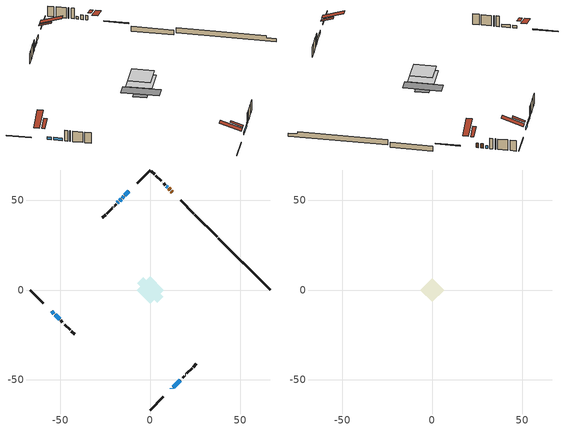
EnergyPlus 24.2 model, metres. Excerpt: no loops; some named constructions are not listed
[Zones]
conditioned space
 floor adiabatic (AdiabaticFloorConstruction): -7.53,0 0,7.53 7.53,0 0,-7.53 z3.97
 floor foundation (Slab1 construction): -7.22,3.83 -3.83,7.22 7.22,-3.83 3.83,-7.22 z-0.91
 floor foundation (Slab1 construction 1): -3.99,0 0,3.99 3.99,0 0,-3.99 z-1.98
 wall outside (RimJoist1 construction): 0,-66.68 7.3,-59.37 / -66.68,0 -59.37,-7.3 / 0,66.68 -7.3,59.37 / 24.2,42.48 16.89,49.78 z1.53:1.83
 wall outside (AdiabaticWallConstruction 1): 12.29,54.39 11.68,55 / 11.02,55.65 10.27,56.41 z1.53:3.56
 wall outside (AdiabaticWallConstruction): 11.91,-54.77 12.06,-54.62 / 9.61,57.07 9.02,57.66 / -54.77,-11.91 -53.58,-13.1 / 12.71,-53.96 16.59,-50.08 / 17.25,-49.43 17.32,-49.36 / -52.92,-13.75 -50.41,-16.27 / -11.91,54.77 -14.07,52.61 / -16.24,50.44 -17.03,49.64 / -17.69,48.99 -18.28,48.39 z1.53:2.75; -14.72,51.95 -15.59,51.09 z1.53:2.55
 wall outside (Wall1 construction): 17.98,-48.7 18.89,-47.79 / -49.75,-16.92 -48.85,-17.83 / -18.94,47.74 -19.85,46.83 / 8.36,58.32 7.45,59.23 z1.53:6.41
 wall outside (Wall2 construction): 19.54,-47.13 19.62,-47.05 / -48.19,-18.49 -48.11,-18.57 / -20.5,46.17 -20.59,46.09 / 6.8,59.88 6.71,59.96 z1.53:6.41
 wall outside (Wall3 construction): 20.28,-46.4 23.22,-43.46 / -47.45,-19.23 -44.51,-22.16 / -21.24,45.43 -24.18,42.5 / 6.06,60.62 3.12,63.56 z1.53:6.41
 wall outside (Wall4 construction): 23.87,-42.8 25.68,-41 / -43.86,-22.82 -42.05,-24.63 / -24.84,41.84 -26.64,40.03 / 2.46,64.21 0.66,66.02 z1.53:6.41
 wall foundation (FoundationWall1 construction): 37.8,28.88,-0.91 37.8,28.88,1.53 63.79,2.89,1.53 63.79,2.89,0.53 66.68,0,0.53 66.68,0,-0.91
 wall foundation (FoundationWall2 construction): 37.14,29.54 24.85,41.82 z-1.98:0.31
 window (WindowConstruction 6): 11.91,-54.77 12.06,-54.62 z1.53:2.75
 window (WindowConstruction 8): 9.61,57.07 9.02,57.66 z1.53:2.75
 window (WindowConstruction 9): -54.77,-11.91 -53.58,-13.1 z1.53:2.75
 window (WindowConstruction): 12.71,-53.96 16.59,-50.08 z1.53:2.75
 window (WindowConstruction 1): 17.25,-49.43 17.32,-49.36 z1.53:2.75
 window (WindowConstruction 2): -52.92,-13.75 -50.41,-16.27 z1.53:2.75
 window (WindowConstruction 3): -11.91,54.77 -14.07,52.61 z1.53:2.75
 window (WindowConstruction 4): -14.72,51.95 -15.59,51.09 z1.53:2.54
 window (WindowConstruction 5): -16.24,50.43 -17.03,49.64 z1.53:2.75
 window (WindowConstruction 7): -17.69,48.99 -18.28,48.39 z1.53:2.75
 door (Door): 12.29,54.39 11.68,55 z1.53:3.56
 door (Door 1): 11.02,55.65 10.27,56.41 z1.53:3.56
 ceiling adiabatic (AdiabaticFloorConstruction): 0,-7.53 7.53,0 0,7.53 -7.53,0 z3.97
 roof outside (Roof2 construction): 11.25,-55.42,6.41 7.62,-51.79,8.12 6.67,-52.75,8.12 10.3,-56.38,6.41; -55.42,-11.25,6.41 -51.79,-7.62,8.12 -52.75,-6.67,8.12 -56.38,-10.3,6.41; -11.25,55.42,6.41 -7.62,51.79,8.12 -6.67,52.75,8.12 -10.3,56.38,6.41; 12.94,53.73,6.41 9.31,50.1,8.12 10.27,49.15,8.12 13.9,52.78,6.41
attic - vented
 floor to conditioned space (Floor1 construction Reversed): -6.54,0 0,6.54 6.54,0 0,-6.54 z6.41
 roof outside (Roof1 construction): 9.64,-57.04,6.41 3.27,-50.67,9.41 1.59,-52.35,9.41 7.96,-58.72,6.41; -57.04,-9.64,6.41 -50.67,-3.27,9.41 -52.35,-1.59,9.41 -58.72,-7.96,6.41; -9.64,57.04,6.41 -3.27,50.67,9.41 -1.59,52.35,9.41 -7.96,58.72,6.41; 14.56,52.12,6.41 8.19,45.75,9.41 9.87,44.07,9.41 16.24,50.44,6.41
[Material] Roughness=Rough; Thermal Absorptance=0.9
Name | Thickness {m} | Conductivity {W/m-K} | Density {kg/m3} | Specific Heat {J/kg-K} | Solar Absorptance | Visible Absorptance
ceiling loosefill ins | 0.169333 | 0.0480833 | 16.02 | 1046.75 | 0.7 | 0.7
ceiling stud and cavity | 0.1397 | 0.150259 | 65.682 | 1177.47 | 0.7 | 0.7
gypsum board | 0.0127 | 0.160291 | 801 | 837.4 | 0.6 | 0.6
[Construction]
Floor1 construction: ceiling loosefill ins, ceiling stud and cavity, gypsum board
[EnergyManagementSystem:Program]
infil_program: Set p_m = 0.14; Set p_s = 0.22; Set s_m = 270; Set s_s = 370; Set z_m = 9.99744; Set z_s = 6.685034088918707; Set f_t = (((s_m/z_m)^p_m)*((z_s/s_s)^p_s)); Set Tdiff = tin_s-tout_s; Set dT = @Abs Tdiff; Set c = 0.0759; Set Cs = 0.1157; Set Cw = 0.1485; Set n = 0.65; Set sft = (f_t*0.54); Set temp1 = ((c*Cw)*((sft*site_vw_s)^(2*n)))^2; Set Qinf = (((c*Cs*(dT^n))^2)+temp1)^0.5; Set Qinf = (@Max Qinf 0); Set mech_vent_house_fan_sensible_load_act = 0.0; Set mech_vent_house_fan_latent_load_act = 0.0; Set OASupInPb = out_pb_s; Set OASupInTemp = tout_s; Set OASupInW = out_wt_s; Set OASupRho = (@RhoAirFnPbTdbW OASupInPb OASupInTemp OASupInW); Set OASupCp = (@CpAirFnW OASupInW); Set OASupInEnth = (@HFnTdbW OASupInTemp OASupInW); Set ZoneTemp = tin_s; Set ZoneW = win_s; Set ZoneCp = (@CpAirFnW ZoneW); Set ZoneAirEnth = (@HFnTdbW ZoneTemp ZoneW); Set mech_vent_house_fan_cfis_act = 0.0; Set QWHV_cfis_sup = 0.0; Set QWHV_cfis_suppl_sup = 0.0; Set QWHV_cfis_suppl_exh = 0.0; Set Qrange = 0; Set Qrange = Qrange + 0.075 * mech_vent_range_fan_0_sch_s; Set Qbath = 0; Set Qbath = Qbath + 0.066 * mech_vent_bath_fan_0_sch_s; Set Qbath = Qbath + 0.066 * mech_vent_bath_fan_1_sch_s; Set Qdryer = 0; Set Qdryer = Qdryer + 0.00308 * clothes_dryer_exhaust_0_sch_s; Set QWHV_sup = 0.0; Set QWHV_exh = 0.0; Set Qsupply = QWHV_sup + QWHV_cfis_sup + QWHV_cfis_suppl_sup; Set Qexhaust = Qrange + Qbath + Qdryer + QWHV_exh + QWHV_cfis_suppl_exh; Set Qfan = (@Max Qexhaust Qsupply); Set Qducts = 0; If Qducts < 0; Set Qsupply = Qsupply - Qducts; Else; Set Qexhaust = Qexhaust + Qducts; EndIf; Set Qfan_with_ducts = (@Max Qexhaust Qsupply); Set Qimb = (@Abs (Qsupply - Qexhaust)); If Qinf + Qimb > 0; Set Qtot = Qfan_with_ducts + (Qinf^2) / (Qinf + Qimb); Else; Set Qtot = Qfan_with_ducts; EndIf; Set Qinf_adj = Qtot - Qfan; Set infil_flow_act = Qinf_adj; Set infil_program_Qinf = Qinf_adj; Set infil_program_Qfan = Qfan; Set Qload = Qfan; Set Effectiveness_Sens = 0.0; Set Effectiveness_Lat = 0.0; Set Fan_MFR = Qload * OASupRho; Set ZoneInEnth = OASupInEnth; Set ZoneInTemp = OASupInTemp; Set FanTotalToCond = Fan_MFR * (ZoneInEnth - ZoneAirEnth); Set FanSensToCond = Fan_MFR * ZoneCp * (ZoneInTemp - ZoneTemp); Set FanLatToCond = FanTotalToCond - FanSensToCond; Set mech_vent_house_fan_sensible_load_act = mech_vent_house_fan_sensible_load_act + FanSensToCond; Set mech_vent_house_fan_latent_load_act = mech_vent_house_fan_latent_load_act + FanLatToCond
natural_vent_program: Set Tin = tin_s; Set Tout = tout_s; Set Wout = out_wt_s; Set Pbar = out_pb_s; Set Phiout = (@RhFnTdbWPb Tout Wout Pbar); Set MaxHR = 0.0115; Set Tnvsp = (htg_sp_s + clg_sp_s) / 2; Set NVavail = natural_vent_s; Set ClgSsnAvail = cool_season; Set Qnv = 0; Set Qwhf = 0; Set whole_house_fan_mix_act = 0; Set whole_house_fan_act = 0; If ((Wout < MaxHR) && (Tin > Tout) && (Tin > Tnvsp) && (ClgSsnAvail > 0)); Set WHF_Flow = 0; Set Adj = (Tin-Tnvsp)/(Tin-Tout); Set Adj = (@Min Adj 1); Set Adj = (@Max Adj 0); If (WHF_Flow > 0); Set Qwhf = WHF_Flow*Adj; Set whole_house_fan_mix_act = WHF_Flow*Adj; Set WHF_W = 0; Set whole_house_fan_act = WHF_W*Adj; ElseIf (NVavail > 0); Set NVArea = 0.0; Set Cs = 0.0002458791934183711; Set Cw = 3.670768661246449e-05; Set Tdiff = Tin-Tout; Set dT = (@Abs Tdiff); Set Vwind = site_vw_s; Set SGNV = NVArea*Adj*((((Cs*dT)+(Cw*(Vwind^2)))^0.5)/1000); Set MaxNV = 3.1538894713052166; Set Qnv = (@Min SGNV MaxNV); EndIf; EndIf; Set natural_vent_flow_act = Qnv; Set whole_house_fan_flow_act = Qwhf; Set natural_vent_program_Qnv = Qnv; Set natural_vent_program_Qwhf = Qwhf
total_airflows_program: Set total_infil_flow_rate = 0; Set total_mechvent_flow_rate = 0; Set total_natvent_flow_rate = 0; Set total_whf_flow_rate = 0; Set total_infil_flow_rate = total_infil_flow_rate + (infil_program_Qinf * 1); Set total_mechvent_flow_rate = total_mechvent_flow_rate + (infil_program_Qfan * 1); Set total_natvent_flow_rate = total_natvent_flow_rate + (natural_vent_program_Qnv * 1); Set total_whf_flow_rate = total_whf_flow_rate + (natural_vent_program_Qwhf * 1)
total_loads_program: Set loads_htg_tot = 0; Set loads_clg_tot = 0; If htg_load_cond > 0; Set loads_htg_tot = loads_htg_tot + (htg_load_cond - clg_load_cond) * 1.0; EndIf; Set loads_htg_tot = (@Max loads_htg_tot 0); If clg_load_cond > 0; Set loads_clg_tot = loads_clg_tot + (clg_load_cond - htg_load_cond) * 1.0; EndIf; Set loads_clg_tot = (@Max loads_clg_tot 0)
unmet_hours_program: Set htg_unmet_hours = 0; Set clg_unmet_hours = 0; Set unit_htg_unmet_hours = 0; If ((DayOfYear >= 1) && (DayOfYear <= 365)); Set unit_htg_unmet_hours = unit_htg_unmet_hours + conditioned_space_htg_unmet_s; If unit_htg_unmet_hours > htg_unmet_hours; Set htg_unmet_hours = unit_htg_unmet_hours; EndIf; EndIf; Set unit_clg_unmet_hours = 0; If ((DayOfYear >= 1) && (DayOfYear <= 365)); Set unit_clg_unmet_hours = unit_clg_unmet_hours + conditioned_space_clg_unmet_s; If unit_clg_unmet_hours > clg_unmet_hours; Set clg_unmet_hours = unit_clg_unmet_hours; EndIf; EndIf
water_heater_EC_adj: If WarmupFlag == 0; Set dhw_e_cons = water_heater_energy + water_heater_on_cycle_parasitic + water_heater_off_cycle_parasitic; Set water_heater_ec_adj_act = 0.0 * dhw_e_cons / 1; EndIf
[EnergyManagementSystem:ProgramCallingManager]
central_ac_and_furnace_supply_fan_disaggregate_program_calling_manager: EndOfSystemTimestepBeforeHVACReporting; central_ac_and_furnace_supply_fan_disaggregate_program
central_ac_and_furnace_supply_fan_disaggregate_program_calling_manager 1: EndOfSystemTimestepBeforeHVACReporting; central_ac_and_furnace_supply_fan_disaggregate_program_1
component_loads_program_calling_manager: EndOfZoneTimestepAfterZoneReporting; component_loads_program
fridge_schedule_program_calling_manager: BeginZoneTimestepAfterInitHeatBalance; fridge_schedule_program
infil_program_calling_manager: BeginZoneTimestepAfterInitHeatBalance; infil_program
natural_vent_program_calling_manager: BeginZoneTimestepAfterInitHeatBalance; natural_vent_program
total_airflows_program_calling_manager: EndOfZoneTimestepAfterZoneReporting; total_airflows_program
total_loads_program_calling_manager: EndOfZoneTimestepAfterZoneReporting; total_loads_program
unmet_hours_program_calling_manager: EndOfZoneTimestepBeforeZoneReporting; unmet_hours_program
water_heater_EC_adj_ProgramManager: EndOfSystemTimestepBeforeHVACReporting; water_heater_EC_adj
[EnergyManagementSystem:OutputVariable] Type of Data in Variable=Summed
Name | EMS Variable | Update Frequency | EMS Program or Subroutine | Units
central ac and furnace supply fan disaggregate clg | central_ac_and_furnace_supply_fan_clg | SystemTimestep | central_ac_and_furnace_supply_fan_disaggregate_program | J
central ac and furnace supply fan disaggregate htg primary | central_ac_and_furnace_supply_fan_primary_htg | SystemTimestep | central_ac_and_furnace_supply_fan_disaggregate_program_1 | J
loads_htg_tot_peakload_outvar; loads_htg_tot_annual_outvar; Energy Management System Output Variable 1; Energy Management System Output Variable 45 | loads_htg_tot | ZoneTimestep | total_loads_program | J
loads_clg_tot_peakload_outvar; loads_clg_tot_annual_outvar; Energy Management System Output Variable 2; Energy Management System Output Variable 46 | loads_clg_tot | ZoneTimestep | total_loads_program | J
htg_unmet_hours_annual_outvar; Energy Management System Output Variable 3 | htg_unmet_hours | ZoneTimestep | unmet_hours_program | hr
clg_unmet_hours_annual_outvar; Energy Management System Output Variable 4 | clg_unmet_hours | ZoneTimestep | unmet_hours_program | hr
loads_htg_roofs_annual_outvar; Energy Management System Output Variable 5 | loads_htg_roofs | ZoneTimestep | component_loads_program | J
loads_htg_ceilings_annual_outvar; Energy Management System Output Variable 6 | loads_htg_ceilings | ZoneTimestep | component_loads_program | J
loads_htg_walls_annual_outvar; Energy Management System Output Variable 7 | loads_htg_walls | ZoneTimestep | component_loads_program | J
loads_htg_rim_joists_annual_outvar; Energy Management System Output Variable 8 | loads_htg_rim_joists | ZoneTimestep | component_loads_program | J
loads_htg_foundation_walls_annual_outvar; Energy Management System Output Variable 9 | loads_htg_foundation_walls | ZoneTimestep | component_loads_program | J
loads_htg_doors_annual_outvar; Energy Management System Output Variable 10 | loads_htg_doors | ZoneTimestep | component_loads_program | J
loads_htg_windows_conduction_annual_outvar; Energy Management System Output Variable 11 | loads_htg_windows_conduction | ZoneTimestep | component_loads_program | J
loads_htg_windows_solar_annual_outvar; Energy Management System Output Variable 12 | loads_htg_windows_solar | ZoneTimestep | component_loads_program | J
loads_htg_skylights_conduction_annual_outvar; Energy Management System Output Variable 13 | loads_htg_skylights_conduction | ZoneTimestep | component_loads_program | J
loads_htg_skylights_solar_annual_outvar; Energy Management System Output Variable 14 | loads_htg_skylights_solar | ZoneTimestep | component_loads_program | J
loads_htg_floors_annual_outvar; Energy Management System Output Variable 15 | loads_htg_floors | ZoneTimestep | component_loads_program | J
loads_htg_slabs_annual_outvar; Energy Management System Output Variable 16 | loads_htg_slabs | ZoneTimestep | component_loads_program | J
loads_htg_internal_mass_annual_outvar; Energy Management System Output Variable 17 | loads_htg_internal_mass | ZoneTimestep | component_loads_program | J
loads_htg_infil_annual_outvar; Energy Management System Output Variable 18 | loads_htg_infil | ZoneTimestep | component_loads_program | J
loads_htg_natvent_annual_outvar; Energy Management System Output Variable 19 | loads_htg_natvent | ZoneTimestep | component_loads_program | J
loads_htg_mechvent_annual_outvar; Energy Management System Output Variable 20 | loads_htg_mechvent | ZoneTimestep | component_loads_program | J
loads_htg_whf_annual_outvar; Energy Management System Output Variable 21 | loads_htg_whf | ZoneTimestep | component_loads_program | J
loads_htg_ducts_annual_outvar; Energy Management System Output Variable 22 | loads_htg_ducts | ZoneTimestep | component_loads_program | J
loads_htg_intgains_annual_outvar; Energy Management System Output Variable 23 | loads_htg_intgains | ZoneTimestep | component_loads_program | J
loads_htg_lighting_annual_outvar; Energy Management System Output Variable 24 | loads_htg_lighting | ZoneTimestep | component_loads_program | J
loads_clg_roofs_annual_outvar; Energy Management System Output Variable 25 | loads_clg_roofs | ZoneTimestep | component_loads_program | J
loads_clg_ceilings_annual_outvar; Energy Management System Output Variable 26 | loads_clg_ceilings | ZoneTimestep | component_loads_program | J
loads_clg_walls_annual_outvar; Energy Management System Output Variable 27 | loads_clg_walls | ZoneTimestep | component_loads_program | J
loads_clg_rim_joists_annual_outvar; Energy Management System Output Variable 28 | loads_clg_rim_joists | ZoneTimestep | component_loads_program | J
loads_clg_foundation_walls_annual_outvar; Energy Management System Output Variable 29 | loads_clg_foundation_walls | ZoneTimestep | component_loads_program | J
loads_clg_doors_annual_outvar; Energy Management System Output Variable 30 | loads_clg_doors | ZoneTimestep | component_loads_program | J
loads_clg_windows_conduction_annual_outvar; Energy Management System Output Variable 31 | loads_clg_windows_conduction | ZoneTimestep | component_loads_program | J
loads_clg_windows_solar_annual_outvar; Energy Management System Output Variable 32 | loads_clg_windows_solar | ZoneTimestep | component_loads_program | J
loads_clg_skylights_conduction_annual_outvar; Energy Management System Output Variable 33 | loads_clg_skylights_conduction | ZoneTimestep | component_loads_program | J
loads_clg_skylights_solar_annual_outvar; Energy Management System Output Variable 34 | loads_clg_skylights_solar | ZoneTimestep | component_loads_program | J
loads_clg_floors_annual_outvar; Energy Management System Output Variable 35 | loads_clg_floors | ZoneTimestep | component_loads_program | J
loads_clg_slabs_annual_outvar; Energy Management System Output Variable 36 | loads_clg_slabs | ZoneTimestep | component_loads_program | J
loads_clg_internal_mass_annual_outvar; Energy Management System Output Variable 37 | loads_clg_internal_mass | ZoneTimestep | component_loads_program | J
loads_clg_infil_annual_outvar; Energy Management System Output Variable 38 | loads_clg_infil | ZoneTimestep | component_loads_program | J
loads_clg_natvent_annual_outvar; Energy Management System Output Variable 39 | loads_clg_natvent | ZoneTimestep | component_loads_program | J
loads_clg_mechvent_annual_outvar; Energy Management System Output Variable 40 | loads_clg_mechvent | ZoneTimestep | component_loads_program | J
loads_clg_whf_annual_outvar; Energy Management System Output Variable 41 | loads_clg_whf | ZoneTimestep | component_loads_program | J
loads_clg_ducts_annual_outvar; Energy Management System Output Variable 42 | loads_clg_ducts | ZoneTimestep | component_loads_program | J
loads_clg_intgains_annual_outvar; Energy Management System Output Variable 43 | loads_clg_intgains | ZoneTimestep | component_loads_program | J
loads_clg_lighting_annual_outvar; Energy Management System Output Variable 44 | loads_clg_lighting | ZoneTimestep | component_loads_program | J
[Schedule:Day:Interval]
interior lighting schedule day: No, 01:00, 0.108182, 04:00, 0.0901515, 05:00, 0.0991667, 06:00, 0.162273, 07:00, 0.270455, 08:00, 0.342576, 10:00, 0.369621, 11:00, 0.351591, 12:00, 0.333561, 13:00, 0.324545, 14:00, 0.31553, 15:00, 0.333561, 16:00, 0.369621, 17:00, 0.450758, 18:00, 0.585985, 19:00, 0.775303, 20:00, 0.955606, 21:00, 0.991667, 22:00, 0.712197, 23:00, 0.360606, 24:00, 0.162273
interior lighting schedule day 1: No, 01:00, 0.100909, 04:00, 0.0840909, 05:00, 0.0925, 06:00, 0.151364, 07:00, 0.252273, 08:00, 0.319545, 10:00, 0.344773, 11:00, 0.327955, 12:00, 0.311136, 13:00, 0.302727, 14:00, 0.294318, 15:00, 0.311136, 16:00, 0.344773, 17:00, 0.420455, 18:00, 0.546591, 19:00, 0.723182, 20:00, 0.891364, 21:00, 0.925, 22:00, 0.664318, 23:00, 0.336364, 24:00, 0.151364
interior lighting schedule day 2: No, 01:00, 0.0927273, 04:00, 0.0772727, 05:00, 0.085, 06:00, 0.139091, 07:00, 0.231818, 08:00, 0.293636, 10:00, 0.316818, 11:00, 0.301364, 12:00, 0.285909, 13:00, 0.278182, 14:00, 0.270455, 15:00, 0.285909, 16:00, 0.316818, 17:00, 0.386364, 18:00, 0.502273, 19:00, 0.664545, 20:00, 0.819091, 21:00, 0.85, 22:00, 0.610455, 23:00, 0.309091, 24:00, 0.139091
interior lighting schedule day 3: No, 01:00, 0.0845455, 04:00, 0.0704545, 05:00, 0.0775, 06:00, 0.126818, 07:00, 0.211364, 08:00, 0.267727, 10:00, 0.288864, 11:00, 0.274773, 12:00, 0.260682, 13:00, 0.253636, 14:00, 0.246591, 15:00, 0.260682, 16:00, 0.288864, 17:00, 0.352273, 18:00, 0.457955, 19:00, 0.605909, 20:00, 0.746818, 21:00, 0.775, 22:00, 0.556591, 23:00, 0.281818, 24:00, 0.126818
interior lighting schedule day 4: No, 01:00, 0.0763636, 04:00, 0.0636364, 05:00, 0.07, 06:00, 0.114545, 07:00, 0.190909, 08:00, 0.241818, 10:00, 0.260909, 11:00, 0.248182, 12:00, 0.235455, 13:00, 0.229091, 14:00, 0.222727, 15:00, 0.235455, 16:00, 0.260909, 17:00, 0.318182, 18:00, 0.413636, 19:00, 0.547273, 20:00, 0.674545, 21:00, 0.7, 22:00, 0.502727, 23:00, 0.254545, 24:00, 0.114545
interior lighting schedule day 5: No, 01:00, 0.0727273, 04:00, 0.0606061, 05:00, 0.0666667, 06:00, 0.109091, 07:00, 0.181818, 08:00, 0.230303, 10:00, 0.248485, 11:00, 0.236364, 12:00, 0.224242, 13:00, 0.218182, 14:00, 0.212121, 15:00, 0.224242, 16:00, 0.248485, 17:00, 0.30303, 18:00, 0.393939, 19:00, 0.521212, 20:00, 0.642424, 21:00, 0.666667, 22:00, 0.478788, 23:00, 0.242424, 24:00, 0.109091
interior lighting schedule day 6: No, 01:00, 0.0745455, 04:00, 0.0621212, 05:00, 0.0683333, 06:00, 0.111818, 07:00, 0.186364, 08:00, 0.236061, 10:00, 0.254697, 11:00, 0.242273, 12:00, 0.229848, 13:00, 0.223636, 14:00, 0.217424, 15:00, 0.229848, 16:00, 0.254697, 17:00, 0.310606, 18:00, 0.403788, 19:00, 0.534242, 20:00, 0.658485, 21:00, 0.683333, 22:00, 0.490758, 23:00, 0.248485, 24:00, 0.111818
interior lighting schedule day 7: No, 01:00, 0.08, 04:00, 0.0666667, 05:00, 0.0733333, 06:00, 0.12, 07:00, 0.2, 08:00, 0.253333, 10:00, 0.273333, 11:00, 0.26, 12:00, 0.246667, 13:00, 0.24, 14:00, 0.233333, 15:00, 0.246667, 16:00, 0.273333, 17:00, 0.333333, 18:00, 0.433333, 19:00, 0.573333, 20:00, 0.706667, 21:00, 0.733333, 22:00, 0.526667, 23:00, 0.266667, 24:00, 0.12
interior lighting schedule day 8: No, 01:00, 0.0890909, 04:00, 0.0742424, 05:00, 0.0816667, 06:00, 0.133636, 07:00, 0.222727, 08:00, 0.282121, 10:00, 0.304394, 11:00, 0.289545, 12:00, 0.274697, 13:00, 0.267273, 14:00, 0.259848, 15:00, 0.274697, 16:00, 0.304394, 17:00, 0.371212, 18:00, 0.482576, 19:00, 0.638485, 20:00, 0.78697, 21:00, 0.816667, 22:00, 0.586515, 23:00, 0.29697, 24:00, 0.133636
interior lighting schedule day 9: No, 01:00, 0.0972727, 04:00, 0.0810606, 05:00, 0.0891667, 06:00, 0.145909, 07:00, 0.243182, 08:00, 0.30803, 10:00, 0.332348, 11:00, 0.316136, 12:00, 0.299924, 13:00, 0.291818, 14:00, 0.283712, 15:00, 0.299924, 16:00, 0.332348, 17:00, 0.405303, 18:00, 0.526894, 19:00, 0.697121, 20:00, 0.859242, 21:00, 0.891667, 22:00, 0.640379, 23:00, 0.324242, 24:00, 0.145909
interior lighting schedule day 10: No, 01:00, 0.105455, 04:00, 0.0878788, 05:00, 0.0966667, 06:00, 0.158182, 07:00, 0.263636, 08:00, 0.333939, 10:00, 0.360303, 11:00, 0.342727, 12:00, 0.325152, 13:00, 0.316364, 14:00, 0.307576, 15:00, 0.325152, 16:00, 0.360303, 17:00, 0.439394, 18:00, 0.571212, 19:00, 0.755758, 20:00, 0.931515, 21:00, 0.966667, 22:00, 0.694242, 23:00, 0.351515, 24:00, 0.158182
interior lighting schedule day 11: No, 01:00, 0.109091, 04:00, 0.0909091, 05:00, 0.1, 06:00, 0.163636, 07:00, 0.272727, 08:00, 0.345455, 10:00, 0.372727, 11:00, 0.354545, 12:00, 0.336364, 13:00, 0.327273, 14:00, 0.318182, 15:00, 0.336364, 16:00, 0.372727, 17:00, 0.454545, 18:00, 0.590909, 19:00, 0.781818, 20:00, 0.963636, 21:00, 1, 22:00, 0.718182, 23:00, 0.363636, 24:00, 0.163636
interior lighting schedule default day; occupants schedule default day; clothes dryer schedule default day; cooking range schedule default day; mech vent bath fan 0 schedule default day; mech vent bath fan 1 schedule default day; mech vent range fan 0 schedule default day; misc plug loads schedule default day; general water use schedule default day; clothes dryer exhaust 0 schedule default day; cooling season schedule day; cooling season schedule day 2; cooling season schedule default day; exterior lighting schedule default day; natural vent schedule default day: No, 24:00, 0
occupants schedule day: No, 05:00, 0.426829, 06:00, 0.719512, 07:00, 1, 08:00, 0.670732, 09:00, 0.329268, 14:00, 0.170732, 15:00, 0.231707, 16:00, 0.329268, 17:00, 0.5, 18:00, 0.670732, 19:00, 0.829268, 21:00, 1, 22:00, 0.853659, 23:00, 0.646341, 24:00, 0.426829
clothes dryer schedule day; clothes dryer exhaust 0 schedule day: No, 01:00, 0.123457, 02:00, 0.0740741, 03:00, 0.0493827, 04:00, 0.0246914, 05:00, 0.0493827, 06:00, 0.0740741, 07:00, 0.197531, 08:00, 0.395062, 09:00, 0.592593, 10:00, 0.839506, 11:00, 0.962963, 12:00, 1, 13:00, 0.91358, 14:00, 0.82716, 15:00, 0.716049, 16:00, 0.753086, 17:00, 0.679012, 18:00, 0.666667, 20:00, 0.62963, 21:00, 0.641975, 22:00, 0.666667, 23:00, 0.54321, 24:00, 0.296296
cooking range schedule day: No, 05:00, 0.0597015, 06:00, 0.11194, 07:00, 0.171642, 08:00, 0.291045, 11:00, 0.343284, 12:00, 0.402985, 13:00, 0.462687, 14:00, 0.343284, 15:00, 0.291045, 16:00, 0.402985, 17:00, 0.567164, 18:00, 1, 19:00, 0.850746, 20:00, 0.432836, 21:00, 0.291045, 22:00, 0.231343, 23:00, 0.171642, 24:00, 0.11194
mech vent bath fan 0 schedule day; mech vent bath fan 1 schedule day: No, 07:00, 0, 08:00, 1, 09:00, 0.2, 24:00, 0
mech vent range fan 0 schedule day: No, 18:00, 0, 19:00, 1, 20:00, 0.2, 24:00, 0
misc plug loads schedule day: No, 06:00, 0.705882, 07:00, 0.745098, 08:00, 0.803922, 15:00, 0.823529, 16:00, 0.862745, 17:00, 0.921569, 18:00, 0.980392, 19:00, 1, 20:00, 0.980392, 21:00, 0.941176, 22:00, 0.862745, 23:00, 0.784314, 24:00, 0.72549
general water use schedule day: No, 01:00, 0.315068, 03:00, 0.287671, 04:00, 0.342466, 05:00, 0.369863, 06:00, 0.520548, 07:00, 0.60274, 08:00, 0.534247, 10:00, 0.506849, 11:00, 0.465753, 14:00, 0.479452, 15:00, 0.534247, 16:00, 0.589041, 17:00, 0.69863, 18:00, 0.876712, 19:00, 0.890411, 20:00, 0.986301, 21:00, 1, 22:00, 0.863014, 23:00, 0.616438, 24:00, 0.465753
cooling season schedule day 1: No, 24:00, 1
exterior lighting schedule day: No, 01:00, 0.566667, 03:00, 0.524167, 05:00, 0.495833, 06:00, 0.5525, 07:00, 0.623333, 08:00, 0.580833, 09:00, 0.439167, 10:00, 0.354167, 12:00, 0.34, 13:00, 0.354167, 14:00, 0.396667, 15:00, 0.425, 16:00, 0.495833, 17:00, 0.623333, 18:00, 0.793333, 19:00, 0.906667, 20:00, 0.963333, 21:00, 0.991667, 22:00, 0.920833, 23:00, 0.793333, 24:00, 0.665833
exterior lighting schedule day 1: No, 01:00, 0.528571, 03:00, 0.488929, 05:00, 0.4625, 06:00, 0.515357, 07:00, 0.581429, 08:00, 0.541786, 09:00, 0.409643, 10:00, 0.330357, 12:00, 0.317143, 13:00, 0.330357, 14:00, 0.37, 15:00, 0.396429, 16:00, 0.4625, 17:00, 0.581429, 18:00, 0.74, 19:00, 0.845714, 20:00, 0.898571, 21:00, 0.925, 22:00, 0.858929, 23:00, 0.74, 24:00, 0.621071
exterior lighting schedule day 10: No, 01:00, 0.552381, 03:00, 0.510952, 05:00, 0.483333, 06:00, 0.538571, 07:00, 0.607619, 08:00, 0.56619, 09:00, 0.428095, 10:00, 0.345238, 12:00, 0.331429, 13:00, 0.345238, 14:00, 0.386667, 15:00, 0.414286, 16:00, 0.483333, 17:00, 0.607619, 18:00, 0.773333, 19:00, 0.88381, 20:00, 0.939048, 21:00, 0.966667, 22:00, 0.897619, 23:00, 0.773333, 24:00, 0.649048
exterior lighting schedule day 11: No, 01:00, 0.571429, 03:00, 0.528571, 05:00, 0.5, 06:00, 0.557143, 07:00, 0.628571, 08:00, 0.585714, 09:00, 0.442857, 10:00, 0.357143, 12:00, 0.342857, 13:00, 0.357143, 14:00, 0.4, 15:00, 0.428571, 16:00, 0.5, 17:00, 0.628571, 18:00, 0.8, 19:00, 0.914286, 20:00, 0.971429, 21:00, 1, 22:00, 0.928571, 23:00, 0.8, 24:00, 0.671429
exterior lighting schedule day 2: No, 01:00, 0.485714, 03:00, 0.449286, 05:00, 0.425, 06:00, 0.473571, 07:00, 0.534286, 08:00, 0.497857, 09:00, 0.376429, 10:00, 0.303571, 12:00, 0.291429, 13:00, 0.303571, 14:00, 0.34, 15:00, 0.364286, 16:00, 0.425, 17:00, 0.534286, 18:00, 0.68, 19:00, 0.777143, 20:00, 0.825714, 21:00, 0.85, 22:00, 0.789286, 23:00, 0.68, 24:00, 0.570714
exterior lighting schedule day 3: No, 01:00, 0.442857, 03:00, 0.409643, 05:00, 0.3875, 06:00, 0.431786, 07:00, 0.487143, 08:00, 0.453929, 09:00, 0.343214, 10:00, 0.276786, 12:00, 0.265714, 13:00, 0.276786, 14:00, 0.31, 15:00, 0.332143, 16:00, 0.3875, 17:00, 0.487143, 18:00, 0.62, 19:00, 0.708571, 20:00, 0.752857, 21:00, 0.775, 22:00, 0.719643, 23:00, 0.62, 24:00, 0.520357
exterior lighting schedule day 4: No, 01:00, 0.4, 03:00, 0.37, 05:00, 0.35, 06:00, 0.39, 07:00, 0.44, 08:00, 0.41, 09:00, 0.31, 10:00, 0.25, 12:00, 0.24, 13:00, 0.25, 14:00, 0.28, 15:00, 0.3, 16:00, 0.35, 17:00, 0.44, 18:00, 0.56, 19:00, 0.64, 20:00, 0.68, 21:00, 0.7, 22:00, 0.65, 23:00, 0.56, 24:00, 0.47
exterior lighting schedule day 5: No, 01:00, 0.380952, 03:00, 0.352381, 05:00, 0.333333, 06:00, 0.371429, 07:00, 0.419048, 08:00, 0.390476, 09:00, 0.295238, 10:00, 0.238095, 12:00, 0.228571, 13:00, 0.238095, 14:00, 0.266667, 15:00, 0.285714, 16:00, 0.333333, 17:00, 0.419048, 18:00, 0.533333, 19:00, 0.609524, 20:00, 0.647619, 21:00, 0.666667, 22:00, 0.619048, 23:00, 0.533333, 24:00, 0.447619
exterior lighting schedule day 6: No, 01:00, 0.390476, 03:00, 0.36119, 05:00, 0.341667, 06:00, 0.380714, 07:00, 0.429524, 08:00, 0.400238, 09:00, 0.302619, 10:00, 0.244048, 12:00, 0.234286, 13:00, 0.244048, 14:00, 0.273333, 15:00, 0.292857, 16:00, 0.341667, 17:00, 0.429524, 18:00, 0.546667, 19:00, 0.624762, 20:00, 0.66381, 21:00, 0.683333, 22:00, 0.634524, 23:00, 0.546667, 24:00, 0.45881
exterior lighting schedule day 7: No, 01:00, 0.419048, 03:00, 0.387619, 05:00, 0.366667, 06:00, 0.408571, 07:00, 0.460952, 08:00, 0.429524, 09:00, 0.324762, 10:00, 0.261905, 12:00, 0.251429, 13:00, 0.261905, 14:00, 0.293333, 15:00, 0.314286, 16:00, 0.366667, 17:00, 0.460952, 18:00, 0.586667, 19:00, 0.670476, 20:00, 0.712381, 21:00, 0.733333, 22:00, 0.680952, 23:00, 0.586667, 24:00, 0.492381
exterior lighting schedule day 8: No, 01:00, 0.466667, 03:00, 0.431667, 05:00, 0.408333, 06:00, 0.455, 07:00, 0.513333, 08:00, 0.478333, 09:00, 0.361667, 10:00, 0.291667, 12:00, 0.28, 13:00, 0.291667, 14:00, 0.326667, 15:00, 0.35, 16:00, 0.408333, 17:00, 0.513333, 18:00, 0.653333, 19:00, 0.746667, 20:00, 0.793333, 21:00, 0.816667, 22:00, 0.758333, 23:00, 0.653333, 24:00, 0.548333
exterior lighting schedule day 9: No, 01:00, 0.509524, 03:00, 0.47131, 05:00, 0.445833, 06:00, 0.496786, 07:00, 0.560476, 08:00, 0.522262, 09:00, 0.394881, 10:00, 0.318452, 12:00, 0.305714, 13:00, 0.318452, 14:00, 0.356667, 15:00, 0.382143, 16:00, 0.445833, 17:00, 0.560476, 18:00, 0.713333, 19:00, 0.815238, 20:00, 0.86619, 21:00, 0.891667, 22:00, 0.827976, 23:00, 0.713333, 24:00, 0.59869
[Schedule:Week:Daily]
clothes dryer exhaust 0 schedule Week Rule - Jan1-Dec31: clothes dryer exhaust 0 schedule day, clothes dryer exhaust 0 schedule day, clothes dryer exhaust 0 schedule day, clothes dryer exhaust 0 schedule day, clothes dryer exhaust 0 schedule day, clothes dryer exhaust 0 schedule day, clothes dryer exhaust 0 schedule day, clothes dryer exhaust 0 schedule default day, clothes dryer exhaust 0 schedule default day, clothes dryer exhaust 0 schedule default day, clothes dryer exhaust 0 schedule default day, clothes dryer exhaust 0 schedule default day
cooling season schedule Week Rule - Jan1-Apr28: cooling season schedule day, cooling season schedule day, cooling season schedule day, cooling season schedule day, cooling season schedule day, cooling season schedule day, cooling season schedule day, cooling season schedule default day, cooling season schedule default day, cooling season schedule default day, cooling season schedule default day, cooling season schedule default day
cooling season schedule Week Rule - Apr29-May5: cooling season schedule day, cooling season schedule day, cooling season schedule day 1, cooling season schedule day 1, cooling season schedule day 1, cooling season schedule day 1, cooling season schedule day 1, cooling season schedule default day, cooling season schedule default day, cooling season schedule default day, cooling season schedule default day, cooling season schedule default day
cooling season schedule Week Rule - May6-Oct27: cooling season schedule day 1, cooling season schedule day 1, cooling season schedule day 1, cooling season schedule day 1, cooling season schedule day 1, cooling season schedule day 1, cooling season schedule day 1, cooling season schedule default day, cooling season schedule default day, cooling season schedule default day, cooling season schedule default day, cooling season schedule default day
cooling season schedule Week Rule - Oct28-Nov3: cooling season schedule day 1, cooling season schedule day 1, cooling season schedule day 1, cooling season schedule day 1, cooling season schedule day 2, cooling season schedule day 2, cooling season schedule day 2, cooling season schedule default day, cooling season schedule default day, cooling season schedule default day, cooling season schedule default day, cooling season schedule default day
cooling season schedule Week Rule - Nov4-Dec31: cooling season schedule day 2, cooling season schedule day 2, cooling season schedule day 2, cooling season schedule day 2, cooling season schedule day 2, cooling season schedule day 2, cooling season schedule day 2, cooling season schedule default day, cooling season schedule default day, cooling season schedule default day, cooling season schedule default day, cooling season schedule default day
exterior lighting schedule Week Rule - Sep30-Oct6: exterior lighting schedule day 8, exterior lighting schedule day 9, exterior lighting schedule day 9, exterior lighting schedule day 9, exterior lighting schedule day 9, exterior lighting schedule day 9, exterior lighting schedule day 9, exterior lighting schedule default day, exterior lighting schedule default day, exterior lighting schedule default day, exterior lighting schedule default day, exterior lighting schedule default day
exterior lighting schedule Week Rule - Oct7-Oct27: exterior lighting schedule day 9, exterior lighting schedule day 9, exterior lighting schedule day 9, exterior lighting schedule day 9, exterior lighting schedule day 9, exterior lighting schedule day 9, exterior lighting schedule day 9, exterior lighting schedule default day, exterior lighting schedule default day, exterior lighting schedule default day, exterior lighting schedule default day, exterior lighting schedule default day
exterior lighting schedule Week Rule - Oct28-Nov3: exterior lighting schedule day 9, exterior lighting schedule day 9, exterior lighting schedule day 9, exterior lighting schedule day 9, exterior lighting schedule day 10, exterior lighting schedule day 10, exterior lighting schedule day 10, exterior lighting schedule default day, exterior lighting schedule default day, exterior lighting schedule default day, exterior lighting schedule default day, exterior lighting schedule default day
exterior lighting schedule Week Rule - Nov4-Nov24: exterior lighting schedule day 10, exterior lighting schedule day 10, exterior lighting schedule day 10, exterior lighting schedule day 10, exterior lighting schedule day 10, exterior lighting schedule day 10, exterior lighting schedule day 10, exterior lighting schedule default day, exterior lighting schedule default day, exterior lighting schedule default day, exterior lighting schedule default day, exterior lighting schedule default day
exterior lighting schedule Week Rule - Nov25-Dec1: exterior lighting schedule day 10, exterior lighting schedule day 10, exterior lighting schedule day 10, exterior lighting schedule day 10, exterior lighting schedule day 10, exterior lighting schedule day 10, exterior lighting schedule day 11, exterior lighting schedule default day, exterior lighting schedule default day, exterior lighting schedule default day, exterior lighting schedule default day, exterior lighting schedule default day
exterior lighting schedule Week Rule - Dec2-Dec31: exterior lighting schedule day 11, exterior lighting schedule day 11, exterior lighting schedule day 11, exterior lighting schedule day 11, exterior lighting schedule day 11, exterior lighting schedule day 11, exterior lighting schedule day 11, exterior lighting schedule default day, exterior lighting schedule default day, exterior lighting schedule default day, exterior lighting schedule default day, exterior lighting schedule default day
natural vent schedule Week Rule - Jan1-Dec31: natural vent schedule default day, natural vent schedule default day, natural vent schedule default day, natural vent schedule default day, natural vent schedule default day, natural vent schedule default day, natural vent schedule default day, natural vent schedule default day, natural vent schedule default day, natural vent schedule default day, natural vent schedule default day, natural vent schedule default day
[Schedule:Year]
clothes dryer exhaust 0 schedule: clothes dryer exhaust 0 schedule Week Rule - Jan1-Dec31, 1, 1, 12, 31
cooling season schedule: cooling season schedule Week Rule - Jan1-Apr28, 1, 1, 4, 28, cooling season schedule Week Rule - Apr29-May5, 4, 29, 5, 5, cooling season schedule Week Rule - May6-Oct27, 5, 6, 10, 27, cooling season schedule Week Rule - Oct28-Nov3, 10, 28, 11, 3, cooling season schedule Week Rule - Nov4-Dec31, 11, 4, 12, 31
natural vent schedule: natural vent schedule Week Rule - Jan1-Dec31, 1, 1, 12, 31
